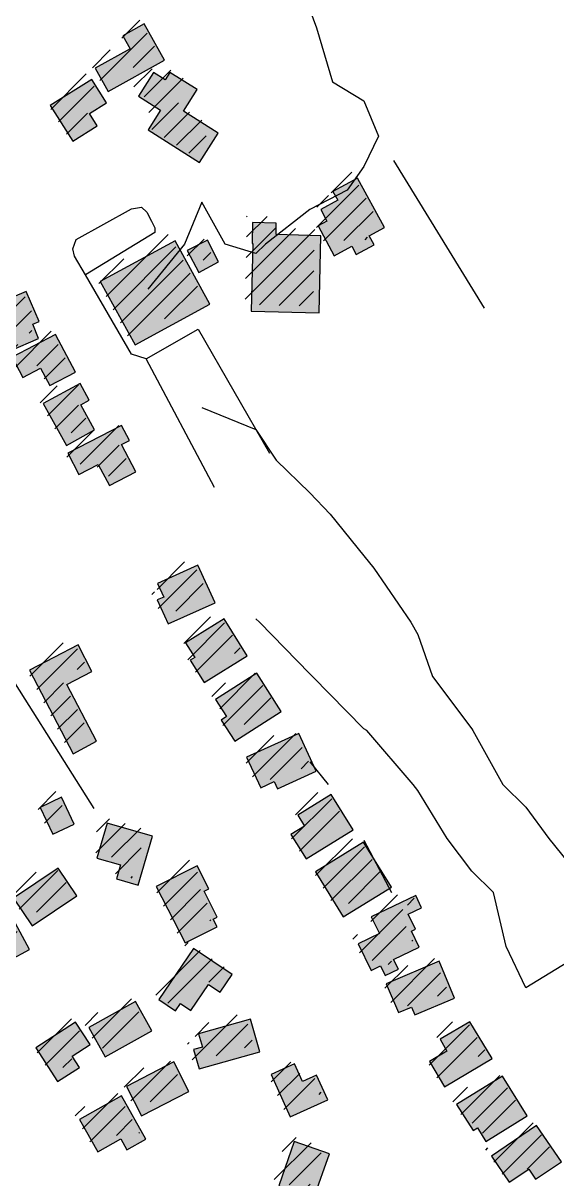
# Model space of a CAD drawing. Extents: x 6376870 to 6544053, y 1818313 to 2076828.
# Drawn here: x 6471811 to 6472404, y 1886525 to 1887808 of the extents above; entities that cross this region are included whole.
import ezdxf

# ---------------------------------------------------------------- set-up
doc = ezdxf.new("R2010")
doc.units = 21
for name, color, linetype in [('BUILDINGS', 9, 'Continuous'), ('CL_LOCAL', 4, 'Continuous'), ('CONTOUR_MAJOR', 92, 'Continuous')]:
    doc.layers.add(name, color=color, linetype=linetype)

msp = doc.modelspace()

# ---------------------------------------------------------------- hatches: boundary and pattern name
at = {"layer": 'BUILDINGS_HATCH'}
for points in [[(6471967.7, 1887767.2), (6471945.2, 1887807.3), (6471921.3, 1887793.9), (6471929.6, 1887779.7), (6471890.5, 1887758), (6471905, 1887732.4)], [(6471840.7, 1887716.6), (6471865.8, 1887677.2), (6471892.9, 1887694.2), (6471884.3, 1887707.7), (6471903.3, 1887719.7), (6471886.7, 1887745.6)], [(6471949.3, 1887689.7), (6472006.6, 1887653.4), (6472027.3, 1887686.1), (6471988.7, 1887710.3), (6472004, 1887734.3), (6471973.7, 1887753.3), (6471968.5, 1887745.3), (6471955.3, 1887753.4), (6471938.6, 1887727.2), (6471963.2, 1887711.5)], [(6472156.2, 1887549.8), (6472175.8, 1887560.3), (6472180.6, 1887551.2), (6472200.4, 1887562.1), (6472195, 1887571.9), (6472212, 1887581.3), (6472182.1, 1887636.1), (6472154.8, 1887621.2), (6472160.2, 1887611.4), (6472141.2, 1887601.2), (6472148, 1887588.1), (6472138.3, 1887583)], [(6472139.4, 1887486.5), (6472141.4, 1887572.1), (6472091.5, 1887573.4), (6472091.5, 1887586.1), (6472065.4, 1887586.6), (6472065.1, 1887563.6), (6472065.6, 1887563.6), (6472064, 1887488.2)], [(6472018.1, 1887496.1), (6471979.3, 1887566.5), (6471896.3, 1887521.2), (6471935, 1887450.8)], [(6472005.6, 1887531.4), (6472027.7, 1887543), (6472015.2, 1887567.1), (6471992.8, 1887555.5)], [(6471813.9, 1887510.2), (6471766.5, 1887490), (6471777.3, 1887464.8), (6471786.5, 1887468.8), (6471796.8, 1887444.7), (6471827.8, 1887458.1), (6471821.3, 1887473.8), (6471828.4, 1887477)], [(6471840.2, 1887405.6), (6471868.7, 1887420.5), (6471846.7, 1887462.4), (6471798.5, 1887437.1), (6471810.4, 1887414.5), (6471830, 1887425)], [(6471874.6, 1887384.4), (6471884.1, 1887389.4), (6471873.8, 1887408.1), (6471832.7, 1887385.6), (6471858.7, 1887339.3), (6471890, 1887356.6)], [(6471920, 1887340.2), (6471928.7, 1887344.5), (6471919.8, 1887361.3), (6471860.1, 1887330.5), (6471872.3, 1887306.8), (6471894.1, 1887318), (6471906.4, 1887294.7), (6471935.7, 1887309.9)], [(6471959.6, 1887167.8), (6471971.8, 1887141.1), (6472023.8, 1887164.3), (6472004.8, 1887206.2), (6471959.7, 1887186), (6471966.8, 1887170.7)], [(6471991, 1887119.9), (6472001.3, 1887103.9), (6471996.1, 1887100.6), (6472011.8, 1887075.8), (6472059.5, 1887105.5), (6472033.8, 1887146.7)], [(6471859.2, 1887073.8), (6471887, 1887088.3), (6471871.7, 1887117.8), (6471817.6, 1887089.6), (6471866.1, 1886996.9), (6471892.2, 1887010.7)], [(6472024.3, 1887057.2), (6472036.6, 1887038.2), (6472030.6, 1887034.2), (6472045.7, 1887010.9), (6472097.4, 1887043.8), (6472070.3, 1887086.2)], [(6472093.1, 1886957.9), (6472136.2, 1886977.4), (6472116.8, 1887019.4), (6472058.8, 1886993), (6472074.5, 1886959.1), (6472089.4, 1886965.9)], [(6471843.4, 1886907.4), (6471867.2, 1886918.6), (6471853.3, 1886948.5), (6471829.4, 1886937.3)], [(6472108.1, 1886907.2), (6472125, 1886880.2), (6472177.3, 1886912.5), (6472152.7, 1886951.5), (6472115.7, 1886928.7), (6472123.1, 1886916.6)], [(6471954.4, 1886905.2), (6471904, 1886919.9), (6471892.6, 1886881), (6471918.7, 1886873.6), (6471914.1, 1886858), (6471938.4, 1886851)], [(6472135.2, 1886865.6), (6472166, 1886815.6), (6472219.8, 1886848.6), (6472188.7, 1886898.6)], [(6471958.5, 1886849.5), (6471990.4, 1886786.7), (6472026, 1886804.8), (6472021.8, 1886813.2), (6472026.1, 1886815.4), (6472011.5, 1886844.2), (6472017, 1886846.7), (6472003.9, 1886872.3)], [(6471799.8, 1886836.5), (6471820.7, 1886805.9), (6471870.1, 1886839.2), (6471849.3, 1886869.9)], [(6472197.1, 1886756.1), (6472207.7, 1886761.2), (6472212.9, 1886750.6), (6472227.5, 1886757.5), (6472222.1, 1886768.4), (6472250.5, 1886782.2), (6472242, 1886799.7), (6472246.3, 1886801.9), (6472238.3, 1886818.6), (6472253.3, 1886825.9), (6472246.7, 1886839.4), (6472197.3, 1886815.9), (6472206.4, 1886797.3), (6472182.9, 1886785.7)], [(6471745.5, 1886803.6), (6471765.2, 1886767.1), (6471789.6, 1886780.1), (6471795.9, 1886767.7), (6471817.7, 1886779.3), (6471791.5, 1886828.2)], [(6472042.8, 1886751.6), (6471999.9, 1886780.5), (6471961.2, 1886723.8), (6471979.8, 1886711.4), (6471985.3, 1886719.4), (6471996.7, 1886711.7), (6472016.6, 1886740.7), (6472029.5, 1886732)], [(6472227.6, 1886709.4), (6472242, 1886715.6), (6472245.7, 1886706.8), (6472289.9, 1886725.6), (6472272.6, 1886766.4), (6472214, 1886741.5)], [(6471883.4, 1886692.8), (6471901.6, 1886660.3), (6471953.6, 1886689.2), (6471935.4, 1886721.7)], [(6471848.8, 1886632.8), (6471873.2, 1886648.4), (6471864.9, 1886661.1), (6471885, 1886673.8), (6471868.8, 1886698.6), (6471824.5, 1886670.4)], [(6472005.5, 1886685.8), (6472009.8, 1886671.2), (6471999.8, 1886668.3), (6472006, 1886646.8), (6472073.5, 1886665.9), (6472063.3, 1886702)], [(6472261.9, 1886655), (6472278.7, 1886626.9), (6472331.6, 1886658.4), (6472306.8, 1886699.3), (6472273.7, 1886679.8), (6472281.4, 1886666.6)], [(6471925.3, 1886627.4), (6471942.1, 1886594.6), (6471994.7, 1886621.7), (6471977.9, 1886654.6)], [(6472136.5, 1886639.8), (6472121, 1886633), (6472112.1, 1886652.6), (6472086, 1886640.7), (6472107.3, 1886593.7), (6472149, 1886612.5)], [(6472324.7, 1886566.3), (6472370.6, 1886594.6), (6472343, 1886638.7), (6472292.1, 1886607.2), (6472310.4, 1886578.4), (6472315.2, 1886581.3)], [(6471946.9, 1886568.7), (6471919.8, 1886616.9), (6471873.3, 1886590.8), (6471893.5, 1886554.7), (6471919.1, 1886569.2), (6471925.9, 1886557.1)], [(6472330.9, 1886549.9), (6472350.6, 1886521.1), (6472372.2, 1886535.6), (6472379.9, 1886524.3), (6472408.6, 1886543.8), (6472380.9, 1886584)], [(6472133.4, 1886503.6), (6472150.8, 1886552.7), (6472111.8, 1886566.3), (6472094.5, 1886517.2)]]:
    msp.add_hatch(color=251, dxfattribs=at).paths.add_polyline_path(points)
at = {"layer": 'BUILDINGS_SHADOW'}
h = msp.add_hatch(dxfattribs=at)
h.set_pattern_fill('ANSI31', scale=5)
h.paths.add_polyline_path([(6471960.9, 1887774.5), (6471938.3, 1887814.6), (6471914.5, 1887801.2), (6471922.8, 1887787), (6471883.7, 1887765.3), (6471898.2, 1887739.8)])
h = msp.add_hatch(dxfattribs=at)
h.set_pattern_fill('ANSI31', scale=5)
h.paths.add_polyline_path([(6471942.5, 1887697), (6471999.8, 1887660.7), (6472020.5, 1887693.4), (6471981.9, 1887717.6), (6471997.2, 1887741.6), (6471966.8, 1887760.6), (6471961.7, 1887752.6), (6471948.5, 1887760.7), (6471931.8, 1887734.5), (6471956.4, 1887718.8)])
h = msp.add_hatch(dxfattribs=at)
h.set_pattern_fill('ANSI31', scale=5)
h.paths.add_polyline_path([(6471833.9, 1887724), (6471859, 1887684.5), (6471886, 1887701.6), (6471877.5, 1887715.1), (6471896.5, 1887727), (6471879.9, 1887752.9)])
h = msp.add_hatch(dxfattribs=at)
h.set_pattern_fill('ANSI31', scale=5)
h.paths.add_polyline_path([(6472149.4, 1887557.2), (6472169, 1887567.7), (6472173.8, 1887558.5), (6472193.6, 1887569.4), (6472188.2, 1887579.2), (6472205.2, 1887588.7), (6472175.2, 1887643.4), (6472147.9, 1887628.5), (6472153.4, 1887618.7), (6472134.4, 1887608.6), (6472141.2, 1887595.4), (6472131.5, 1887590.4)])
h = msp.add_hatch(dxfattribs=at)
h.set_pattern_fill('ANSI31', scale=5)
h.paths.add_polyline_path([(6472132.6, 1887493.9), (6472134.6, 1887579.4), (6472084.7, 1887580.7), (6472084.7, 1887593.4), (6472058.6, 1887593.9), (6472058.3, 1887571), (6472058.8, 1887571), (6472057.1, 1887495.6)])
h = msp.add_hatch(dxfattribs=at)
h.set_pattern_fill('ANSI31', scale=5)
h.paths.add_polyline_path([(6472011.3, 1887503.4), (6471972.5, 1887573.8), (6471889.5, 1887528.6), (6471928.2, 1887458.1)])
h = msp.add_hatch(dxfattribs=at)
h.set_pattern_fill('ANSI31', scale=5)
h.paths.add_polyline_path([(6471998.8, 1887538.7), (6472020.9, 1887550.3), (6472008.4, 1887574.4), (6471986, 1887562.8)])
h = msp.add_hatch(dxfattribs=at)
h.set_pattern_fill('ANSI31', scale=5)
h.paths.add_polyline_path([(6471807.1, 1887517.6), (6471759.7, 1887497.3), (6471770.5, 1887472.2), (6471779.7, 1887476.1), (6471790, 1887452.1), (6471821, 1887465.4), (6471814.4, 1887481.1), (6471821.6, 1887484.4)])
h = msp.add_hatch(dxfattribs=at)
h.set_pattern_fill('ANSI31', scale=5)
h.paths.add_polyline_path([(6471833.4, 1887412.9), (6471861.9, 1887427.8), (6471839.9, 1887469.7), (6471791.7, 1887444.4), (6471803.6, 1887421.8), (6471823.2, 1887432.3)])
h = msp.add_hatch(dxfattribs=at)
h.set_pattern_fill('ANSI31', scale=5)
h.paths.add_polyline_path([(6471867.8, 1887391.7), (6471877.3, 1887396.8), (6471867, 1887415.4), (6471825.9, 1887392.9), (6471851.8, 1887346.6), (6471883.2, 1887364)])
h = msp.add_hatch(dxfattribs=at)
h.set_pattern_fill('ANSI31', scale=5)
h.paths.add_polyline_path([(6471913.2, 1887347.5), (6471921.8, 1887351.8), (6471913, 1887368.6), (6471853.2, 1887337.9), (6471865.5, 1887314.1), (6471887.3, 1887325.4), (6471899.6, 1887302), (6471928.9, 1887317.2)])
h = msp.add_hatch(dxfattribs=at)
h.set_pattern_fill('ANSI31', scale=5)
h.paths.add_polyline_path([(6471952.8, 1887175.1), (6471965, 1887148.5), (6472017, 1887171.6), (6471997.9, 1887213.5), (6471952.8, 1887193.3), (6471960, 1887178)])
h = msp.add_hatch(dxfattribs=at)
h.set_pattern_fill('ANSI31', scale=5)
h.paths.add_polyline_path([(6471984.2, 1887127.3), (6471994.4, 1887111.2), (6471989.3, 1887107.9), (6472005, 1887083.1), (6472052.7, 1887112.8), (6472027, 1887154.1)])
h = msp.add_hatch(dxfattribs=at)
h.set_pattern_fill('ANSI31', scale=5)
h.paths.add_polyline_path([(6471852.4, 1887081.1), (6471880.2, 1887095.6), (6471864.8, 1887125.1), (6471810.8, 1887096.9), (6471859.3, 1887004.2), (6471885.4, 1887018)])
h = msp.add_hatch(dxfattribs=at)
h.set_pattern_fill('ANSI31', scale=5)
h.paths.add_polyline_path([(6472017.5, 1887064.5), (6472029.8, 1887045.5), (6472023.7, 1887041.5), (6472038.9, 1887018.2), (6472090.6, 1887051.2), (6472063.5, 1887093.5)])
h = msp.add_hatch(dxfattribs=at)
h.set_pattern_fill('ANSI31', scale=5)
h.paths.add_polyline_path([(6472086.3, 1886965.2), (6472129.4, 1886984.7), (6472110, 1887026.7), (6472052, 1887000.3), (6472067.7, 1886966.4), (6472082.6, 1886973.2)])
h = msp.add_hatch(dxfattribs=at)
h.set_pattern_fill('ANSI31', scale=5)
h.paths.add_polyline_path([(6471836.6, 1886914.7), (6471860.4, 1886925.9), (6471846.5, 1886955.8), (6471822.6, 1886944.6)])
h = msp.add_hatch(dxfattribs=at)
h.set_pattern_fill('ANSI31', scale=5)
h.paths.add_polyline_path([(6472101.3, 1886914.5), (6472118.1, 1886887.5), (6472170.5, 1886919.8), (6472145.9, 1886958.8), (6472108.8, 1886936), (6472116.3, 1886924)])
h = msp.add_hatch(dxfattribs=at)
h.set_pattern_fill('ANSI31', scale=5)
h.paths.add_polyline_path([(6471947.6, 1886912.5), (6471897.1, 1886927.3), (6471885.8, 1886888.3), (6471911.9, 1886881), (6471907.3, 1886865.3), (6471931.6, 1886858.3)])
h = msp.add_hatch(dxfattribs=at)
h.set_pattern_fill('ANSI31', scale=5)
h.paths.add_polyline_path([(6472128.4, 1886872.9), (6472159.2, 1886822.9), (6472213, 1886855.9), (6472181.9, 1886905.9)])
h = msp.add_hatch(dxfattribs=at)
h.set_pattern_fill('ANSI31', scale=5)
h.paths.add_polyline_path([(6471793, 1886843.9), (6471813.9, 1886813.2), (6471863.3, 1886846.5), (6471842.5, 1886877.2)])
h = msp.add_hatch(dxfattribs=at)
h.set_pattern_fill('ANSI31', scale=5)
h.paths.add_polyline_path([(6471951.7, 1886856.8), (6471983.6, 1886794), (6472019.2, 1886812.1), (6472015, 1886820.5), (6472019.3, 1886822.7), (6472004.7, 1886851.5), (6472010.2, 1886854), (6471997.1, 1886879.6)])
h = msp.add_hatch(dxfattribs=at)
h.set_pattern_fill('ANSI31', scale=5)
h.paths.add_polyline_path([(6472190.3, 1886763.5), (6472200.9, 1886768.5), (6472206, 1886758), (6472220.7, 1886764.8), (6472215.3, 1886775.8), (6472243.7, 1886789.5), (6472235.2, 1886807), (6472239.5, 1886809.2), (6472231.5, 1886826), (6472246.5, 1886833.2), (6472239.9, 1886846.7), (6472190.5, 1886823.2), (6472199.6, 1886804.6), (6472176, 1886793)])
h = msp.add_hatch(dxfattribs=at)
h.set_pattern_fill('ANSI31', scale=5)
h.paths.add_polyline_path([(6471738.7, 1886810.9), (6471758.4, 1886774.4), (6471782.8, 1886787.4), (6471789.1, 1886775), (6471810.9, 1886786.6), (6471784.7, 1886835.5)])
h = msp.add_hatch(dxfattribs=at)
h.set_pattern_fill('ANSI31', scale=5)
h.paths.add_polyline_path([(6472036, 1886758.9), (6471993, 1886787.8), (6471954.4, 1886731.1), (6471973, 1886718.7), (6471978.5, 1886726.7), (6471989.9, 1886719), (6472009.8, 1886748.1), (6472022.7, 1886739.3)])
h = msp.add_hatch(dxfattribs=at)
h.set_pattern_fill('ANSI31', scale=5)
h.paths.add_polyline_path([(6472220.8, 1886716.7), (6472235.2, 1886722.9), (6472238.9, 1886714.1), (6472283.1, 1886732.9), (6472265.8, 1886773.8), (6472207.2, 1886748.8)])
h = msp.add_hatch(dxfattribs=at)
h.set_pattern_fill('ANSI31', scale=5)
h.paths.add_polyline_path([(6471876.6, 1886700.1), (6471894.8, 1886667.6), (6471946.8, 1886696.6), (6471928.6, 1886729)])
h = msp.add_hatch(dxfattribs=at)
h.set_pattern_fill('ANSI31', scale=5)
h.paths.add_polyline_path([(6471842, 1886640.1), (6471866.4, 1886655.7), (6471858.1, 1886668.5), (6471878.2, 1886681.1), (6471862, 1886706), (6471817.7, 1886677.7)])
h = msp.add_hatch(dxfattribs=at)
h.set_pattern_fill('ANSI31', scale=5)
h.paths.add_polyline_path([(6471998.7, 1886693.1), (6472003, 1886678.5), (6471992.9, 1886675.6), (6471999.2, 1886654.1), (6472066.6, 1886673.2), (6472056.4, 1886709.3)])
h = msp.add_hatch(dxfattribs=at)
h.set_pattern_fill('ANSI31', scale=5)
h.paths.add_polyline_path([(6472255, 1886662.4), (6472271.9, 1886634.3), (6472324.8, 1886665.8), (6472299.9, 1886706.6), (6472266.9, 1886687.1), (6472274.6, 1886674)])
h = msp.add_hatch(dxfattribs=at)
h.set_pattern_fill('ANSI31', scale=5)
h.paths.add_polyline_path([(6471918.5, 1886634.8), (6471935.3, 1886601.9), (6471987.9, 1886629.1), (6471971.1, 1886661.9)])
h = msp.add_hatch(dxfattribs=at)
h.set_pattern_fill('ANSI31', scale=5)
h.paths.add_polyline_path([(6472129.7, 1886647.1), (6472114.1, 1886640.3), (6472105.3, 1886660), (6472079.2, 1886648), (6472100.5, 1886601), (6472142.2, 1886619.8)])
h = msp.add_hatch(dxfattribs=at)
h.set_pattern_fill('ANSI31', scale=5)
h.paths.add_polyline_path([(6472317.8, 1886573.7), (6472363.8, 1886601.9), (6472336.2, 1886646.1), (6472285.3, 1886614.6), (6472303.5, 1886585.7), (6472308.4, 1886588.6)])
h = msp.add_hatch(dxfattribs=at)
h.set_pattern_fill('ANSI31', scale=5)
h.paths.add_polyline_path([(6471940.1, 1886576), (6471913, 1886624.2), (6471866.5, 1886598.1), (6471886.7, 1886562), (6471912.3, 1886576.5), (6471919.1, 1886564.5)])
h = msp.add_hatch(dxfattribs=at)
h.set_pattern_fill('ANSI31', scale=5)
h.paths.add_polyline_path([(6472324.1, 1886557.2), (6472343.8, 1886528.4), (6472365.4, 1886542.9), (6472373.1, 1886531.6), (6472401.8, 1886551.2), (6472374.1, 1886591.3)])
h = msp.add_hatch(dxfattribs=at)
h.set_pattern_fill('ANSI31', scale=5)
h.paths.add_polyline_path([(6472126.6, 1886510.9), (6472144, 1886560), (6472105, 1886573.7), (6472087.6, 1886524.6)])

# ---------------------------------------------------------------- linework, layer by layer
at = {"layer": 'BUILDINGS'}
for points in [[(6471967.7, 1887767.2), (6471945.2, 1887807.3), (6471921.3, 1887793.9), (6471929.6, 1887779.7), (6471890.5, 1887758), (6471905, 1887732.4), (6471967.7, 1887767.2)], [(6471840.7, 1887716.6), (6471865.8, 1887677.2), (6471892.9, 1887694.2), (6471884.3, 1887707.7), (6471903.3, 1887719.7), (6471886.7, 1887745.6), (6471840.7, 1887716.6)], [(6471949.3, 1887689.7), (6472006.6, 1887653.4), (6472027.3, 1887686.1), (6471988.7, 1887710.3), (6472004, 1887734.3), (6471973.7, 1887753.3), (6471968.5, 1887745.3), (6471955.3, 1887753.4), (6471938.6, 1887727.2), (6471963.2, 1887711.5), (6471949.3, 1887689.7)], [(6472156.2, 1887549.8), (6472175.8, 1887560.3), (6472180.6, 1887551.2), (6472200.4, 1887562.1), (6472195, 1887571.9), (6472212, 1887581.3), (6472182.1, 1887636.1), (6472154.8, 1887621.2), (6472160.2, 1887611.4), (6472141.2, 1887601.2), (6472148, 1887588.1), (6472138.3, 1887583), (6472156.2, 1887549.8)], [(6472139.4, 1887486.5), (6472141.4, 1887572.1), (6472091.5, 1887573.4), (6472091.5, 1887586.1), (6472065.4, 1887586.6), (6472065.1, 1887563.6), (6472065.6, 1887563.6), (6472064, 1887488.2), (6472139.4, 1887486.5)], [(6472018.1, 1887496.1), (6471979.3, 1887566.5), (6471896.3, 1887521.2), (6471935, 1887450.8), (6472018.1, 1887496.1)], [(6472005.6, 1887531.4), (6472027.7, 1887543), (6472015.2, 1887567.1), (6471992.8, 1887555.5), (6472005.6, 1887531.4)], [(6471813.9, 1887510.2), (6471766.5, 1887490), (6471777.3, 1887464.8), (6471786.5, 1887468.8), (6471796.8, 1887444.7), (6471827.8, 1887458.1), (6471821.3, 1887473.8), (6471828.4, 1887477), (6471813.9, 1887510.2)], [(6471840.2, 1887405.6), (6471868.7, 1887420.5), (6471846.7, 1887462.4), (6471798.5, 1887437.1), (6471810.4, 1887414.5), (6471830, 1887425), (6471840.2, 1887405.6)], [(6471874.6, 1887384.4), (6471884.1, 1887389.4), (6471873.8, 1887408.1), (6471832.7, 1887385.6), (6471858.7, 1887339.3), (6471890, 1887356.6), (6471874.6, 1887384.4)], [(6471920, 1887340.2), (6471928.7, 1887344.5), (6471919.8, 1887361.3), (6471860.1, 1887330.5), (6471872.3, 1887306.8), (6471894.1, 1887318), (6471906.4, 1887294.7), (6471935.7, 1887309.9), (6471920, 1887340.2)], [(6471959.6, 1887167.8), (6471971.8, 1887141.1), (6472023.8, 1887164.3), (6472004.8, 1887206.2), (6471959.7, 1887186), (6471966.8, 1887170.7), (6471959.6, 1887167.8)], [(6471991, 1887119.9), (6472001.3, 1887103.9), (6471996.1, 1887100.6), (6472011.8, 1887075.8), (6472059.5, 1887105.5), (6472033.8, 1887146.7), (6471991, 1887119.9)], [(6471859.2, 1887073.8), (6471887, 1887088.3), (6471871.7, 1887117.8), (6471817.6, 1887089.6), (6471866.1, 1886996.9), (6471892.2, 1887010.7), (6471859.2, 1887073.8)], [(6472024.3, 1887057.2), (6472036.6, 1887038.2), (6472030.6, 1887034.2), (6472045.7, 1887010.9), (6472097.4, 1887043.8), (6472070.3, 1887086.2), (6472024.3, 1887057.2)], [(6472093.1, 1886957.9), (6472136.2, 1886977.4), (6472116.8, 1887019.4), (6472058.8, 1886993), (6472074.5, 1886959.1), (6472089.4, 1886965.9), (6472093.1, 1886957.9)], [(6471843.4, 1886907.4), (6471867.2, 1886918.6), (6471853.3, 1886948.5), (6471829.4, 1886937.3), (6471843.4, 1886907.4)], [(6472108.1, 1886907.2), (6472125, 1886880.2), (6472177.3, 1886912.5), (6472152.7, 1886951.5), (6472115.7, 1886928.7), (6472123.1, 1886916.6), (6472108.1, 1886907.2)], [(6471954.4, 1886905.2), (6471904, 1886919.9), (6471892.6, 1886881), (6471918.7, 1886873.6), (6471914.1, 1886858), (6471938.4, 1886851), (6471954.4, 1886905.2)], [(6472135.2, 1886865.6), (6472166, 1886815.6), (6472219.8, 1886848.6), (6472188.7, 1886898.6), (6472135.2, 1886865.6)], [(6471958.5, 1886849.5), (6471990.4, 1886786.7), (6472026, 1886804.8), (6472021.8, 1886813.2), (6472026.1, 1886815.4), (6472011.5, 1886844.2), (6472017, 1886846.7), (6472003.9, 1886872.3), (6471958.5, 1886849.5)], [(6471799.8, 1886836.5), (6471820.7, 1886805.9), (6471870.1, 1886839.2), (6471849.3, 1886869.9), (6471799.8, 1886836.5)], [(6472197.1, 1886756.1), (6472207.7, 1886761.2), (6472212.9, 1886750.6), (6472227.5, 1886757.5), (6472222.1, 1886768.4), (6472250.5, 1886782.2), (6472242, 1886799.7), (6472246.3, 1886801.9), (6472238.3, 1886818.6), (6472253.3, 1886825.9), (6472246.7, 1886839.4), (6472197.3, 1886815.9), (6472206.4, 1886797.3), (6472182.9, 1886785.7), (6472197.1, 1886756.1)], [(6471745.5, 1886803.6), (6471765.2, 1886767.1), (6471789.6, 1886780.1), (6471795.9, 1886767.7), (6471817.7, 1886779.3), (6471791.5, 1886828.2), (6471745.5, 1886803.6)], [(6472042.8, 1886751.6), (6471999.9, 1886780.5), (6471961.2, 1886723.8), (6471979.8, 1886711.4), (6471985.3, 1886719.4), (6471996.7, 1886711.7), (6472016.6, 1886740.7), (6472029.5, 1886732), (6472042.8, 1886751.6)], [(6472227.6, 1886709.4), (6472242, 1886715.6), (6472245.7, 1886706.8), (6472289.9, 1886725.6), (6472272.6, 1886766.4), (6472214, 1886741.5), (6472227.6, 1886709.4)], [(6471883.4, 1886692.8), (6471901.6, 1886660.3), (6471953.6, 1886689.2), (6471935.4, 1886721.7), (6471883.4, 1886692.8)], [(6471848.8, 1886632.8), (6471873.2, 1886648.4), (6471864.9, 1886661.1), (6471885, 1886673.8), (6471868.8, 1886698.6), (6471824.5, 1886670.4), (6471848.8, 1886632.8)], [(6472005.5, 1886685.8), (6472009.8, 1886671.2), (6471999.8, 1886668.3), (6472006, 1886646.8), (6472073.5, 1886665.9), (6472063.3, 1886702), (6472005.5, 1886685.8)], [(6472261.9, 1886655), (6472278.7, 1886626.9), (6472331.6, 1886658.4), (6472306.8, 1886699.3), (6472273.7, 1886679.8), (6472281.4, 1886666.6), (6472261.9, 1886655)], [(6471925.3, 1886627.4), (6471942.1, 1886594.6), (6471994.7, 1886621.7), (6471977.9, 1886654.6), (6471925.3, 1886627.4)], [(6472136.5, 1886639.8), (6472121, 1886633), (6472112.1, 1886652.6), (6472086, 1886640.7), (6472107.3, 1886593.7), (6472149, 1886612.5), (6472136.5, 1886639.8)], [(6472324.7, 1886566.3), (6472370.6, 1886594.6), (6472343, 1886638.7), (6472292.1, 1886607.2), (6472310.4, 1886578.4), (6472315.2, 1886581.3), (6472324.7, 1886566.3)], [(6471946.9, 1886568.7), (6471919.8, 1886616.9), (6471873.3, 1886590.8), (6471893.5, 1886554.7), (6471919.1, 1886569.2), (6471925.9, 1886557.1), (6471946.9, 1886568.7)], [(6472330.9, 1886549.9), (6472350.6, 1886521.1), (6472372.2, 1886535.6), (6472379.9, 1886524.3), (6472408.6, 1886543.8), (6472380.9, 1886584), (6472330.9, 1886549.9)], [(6472133.4, 1886503.6), (6472150.8, 1886552.7), (6472111.8, 1886566.3), (6472094.5, 1886517.2), (6472133.4, 1886503.6)]]:
    msp.add_lwpolyline(points, close=True, dxfattribs=at)
at = {"layer": 'CL_LOCAL'}
for points in [[(6472323.3, 1887491.5), (6472222.4, 1887655.5)], [(6471947.4, 1887435.3), (6471930.9, 1887440.6), (6471879.7, 1887528.5), (6471867.6, 1887549.3), (6471865.6, 1887557.4), (6471869.4, 1887567.7), (6471931.1, 1887601.9), (6471942.1, 1887603.9), (6471947.9, 1887598.1), (6471953.3, 1887588.2), (6471956.7, 1887581), (6471957, 1887575.5), (6471879.7, 1887528.5)], [(6472023, 1887292.5), (6471947.4, 1887435.3), (6472005.1, 1887468.3), (6472084.3, 1887330.8)], [(6471772.7, 1887119.8), (6471889, 1886936.1)]]:
    msp.add_lwpolyline(points, dxfattribs=at)
at = {"layer": 'CONTOUR_MAJOR', "elevation": 75}
for points in [[(6471949.1, 1887918.2), (6471956.9, 1887922.8), (6472009.1, 1887939), (6472069.1, 1887927.3), (6472073.4, 1887922.8), (6472112.7, 1887862.8), (6472129.1, 1887822.8), (6472136.3, 1887802.8), (6472154.3, 1887742.8), (6472189.1, 1887721.9), (6472205.3, 1887682.8), (6472189.1, 1887649.1), (6472170.5, 1887622.8), (6472129.1, 1887601.2), (6472079.9, 1887562.8), (6472069.1, 1887552.5), (6472034.9, 1887562.8), (6472009.1, 1887609.5), (6471990, 1887562.8), (6471949.1, 1887512.8)], [(6472009.1, 1887381.2), (6472069.1, 1887357), (6472091.8, 1887322.8), (6472129.1, 1887286.5), (6472151.6, 1887262.8), (6472189.1, 1887216.7), (6472200.3, 1887202.8), (6472241.1, 1887142.8), (6472249.1, 1887129.2), (6472265.3, 1887082.8), (6472309.1, 1887024.5), (6472310.2, 1887022.8), (6472343.6, 1886962.8), (6472369.1, 1886937.5), (6472394.6, 1886902.8), (6472429.1, 1886860.1)], [(6472429.1, 1886773.6), (6472369.1, 1886736.9), (6472347.3, 1886782.8), (6472333.1, 1886842.8), (6472309.1, 1886866.3), (6472281.8, 1886902.8), (6472249.1, 1886956.1), (6472243.7, 1886962.8), (6472192.3, 1887022.8), (6472189.1, 1887024.4), (6472132.1, 1887082.8), (6472129.1, 1887085.7), (6472073, 1887142.8), (6472069.1, 1887146.8)], [(6472129.1, 1886987.7), (6472149.3, 1886962.8)], [(6472189.1, 1886900.7), (6472219.8, 1886842.8)]]:
    msp.add_lwpolyline(points, dxfattribs=at)

doc.saveas('drawing.dxf')
